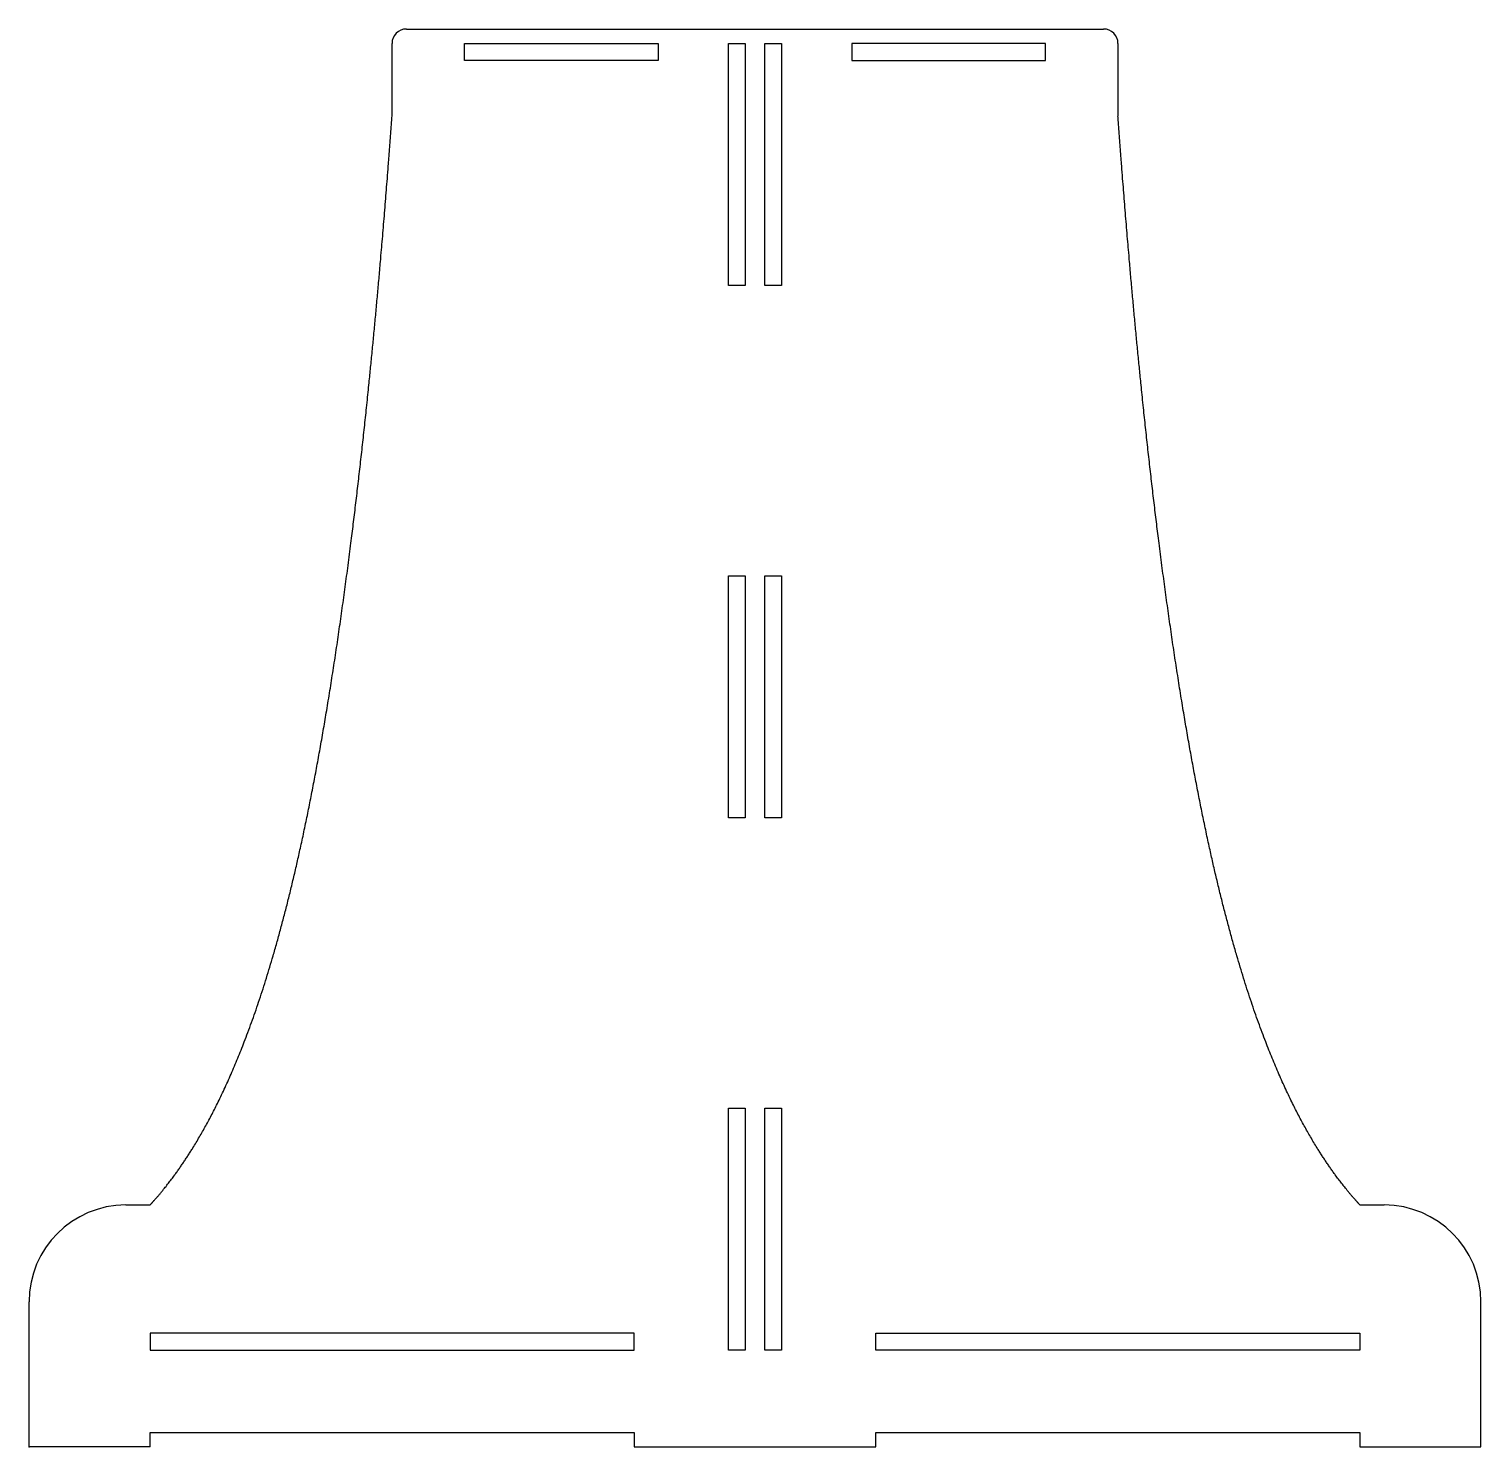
# Model space of a CAD drawing. Header units: centimetres. Extents: x 0 to 30, y 0 to 29.3.
import ezdxf

# ---------------------------------------------------------------- set-up
doc = ezdxf.new("R2010")
doc.units = ezdxf.units.CM
doc.header["$MEASUREMENT"] = 0
doc.layers.add('Yoke_Sketch1', color=7, linetype='Continuous')

# ---------------------------------------------------------------- blocks, each defined once
blk = doc.blocks.new('Yoke')
at = {"layer": 'Yoke_Sketch1'}
for p, q in [((7.8, 29.3), (22.2, 29.3)), ((7.5, 27.5), (7.5, 29)), ((7.5, 27.5), (7.5, 29)), ((9, 29), (13, 29)), ((9, 28.65), (9, 29)), ((9, 29), (13, 29)), ((9, 28.65), (9, 29)), ((13, 29), (13, 28.65)), ((13, 29), (13, 28.65)), ((14.45, 24), (14.45, 29)), ((14.45, 29), (14.8, 29)), ((14.45, 29), (14.8, 29)), ((14.45, 24), (14.45, 29)), ((14.45, 29), (14.8, 29)), ((14.45, 29), (14.8, 29)), ((14.45, 24), (14.45, 29)), ((14.45, 24), (14.45, 29)), ((14.8, 29), (14.8, 24)), ((14.8, 29), (14.8, 24)), ((14.8, 29), (14.8, 24)), ((14.8, 29), (14.8, 24)), ((15.2, 29), (15.55, 29)), ((15.2, 24), (15.2, 29)), ((15.2, 29), (15.55, 29)), ((15.2, 24), (15.2, 29)), ((15.2, 29), (15.55, 29)), ((15.2, 24), (15.2, 29)), ((15.2, 29), (15.55, 29)), ((15.2, 24), (15.2, 29)), ((15.55, 29), (15.55, 24)), ((15.55, 29), (15.55, 24)), ((15.55, 29), (15.55, 24)), ((15.55, 29), (15.55, 24)), ((21, 29), (17, 29)), ((21, 29), (17, 29)), ((17, 29), (17, 28.65)), ((17, 29), (17, 28.65)), ((21, 28.65), (21, 29)), ((21, 28.65), (21, 29)), ((22.5, 29), (22.5, 27.5)), ((22.5, 29), (22.5, 27.5)), ((13, 28.65), (9, 28.65)), ((13, 28.65), (9, 28.65)), ((17, 28.65), (21, 28.65)), ((17, 28.65), (21, 28.65)), ((14.8, 24), (14.45, 24)), ((14.8, 24), (14.45, 24)), ((14.8, 24), (14.45, 24)), ((14.8, 24), (14.45, 24)), ((15.55, 24), (15.2, 24)), ((15.55, 24), (15.2, 24)), ((15.55, 24), (15.2, 24)), ((15.55, 24), (15.2, 24)), ((14.45, 18), (14.8, 18)), ((14.45, 18), (14.8, 18)), ((14.45, 13), (14.45, 18)), ((14.45, 13), (14.45, 18)), ((14.45, 18), (14.8, 18)), ((14.45, 13), (14.45, 18)), ((14.45, 18), (14.8, 18)), ((14.45, 13), (14.45, 18)), ((14.8, 18), (14.8, 13)), ((14.8, 18), (14.8, 13)), ((14.8, 18), (14.8, 13)), ((14.8, 18), (14.8, 13)), ((15.2, 13), (15.2, 18)), ((15.2, 13), (15.2, 18)), ((15.2, 18), (15.55, 18)), ((15.2, 18), (15.55, 18)), ((15.2, 13), (15.2, 18)), ((15.2, 13), (15.2, 18)), ((15.2, 18), (15.55, 18)), ((15.2, 18), (15.55, 18)), ((15.55, 18), (15.55, 13)), ((15.55, 18), (15.55, 13)), ((15.55, 18), (15.55, 13)), ((15.55, 18), (15.55, 13)), ((14.8, 13), (14.45, 13)), ((14.8, 13), (14.45, 13)), ((14.8, 13), (14.45, 13)), ((14.8, 13), (14.45, 13)), ((15.55, 13), (15.2, 13)), ((15.55, 13), (15.2, 13)), ((15.55, 13), (15.2, 13)), ((15.55, 13), (15.2, 13)), ((14.45, 7), (14.8, 7)), ((14.45, 2), (14.45, 7)), ((14.45, 7), (14.8, 7)), ((14.45, 2), (14.45, 7)), ((14.45, 2), (14.45, 7)), ((14.45, 7), (14.8, 7)), ((14.45, 7), (14.8, 7)), ((14.45, 2), (14.45, 7)), ((14.8, 7), (14.8, 2)), ((14.8, 7), (14.8, 2)), ((14.8, 7), (14.8, 2)), ((14.8, 7), (14.8, 2)), ((15.2, 2), (15.2, 7)), ((15.2, 7), (15.55, 7)), ((15.2, 2), (15.2, 7)), ((15.2, 7), (15.55, 7)), ((15.2, 7), (15.55, 7)), ((15.2, 7), (15.55, 7)), ((15.2, 2), (15.2, 7)), ((15.2, 2), (15.2, 7)), ((15.55, 7), (15.55, 2)), ((15.55, 7), (15.55, 2)), ((15.55, 7), (15.55, 2)), ((15.55, 7), (15.55, 2)), ((2, 5), (2.5, 5)), ((2, 5), (2.5, 5)), ((27.5, 5), (28, 5)), ((27.5, 5), (28, 5)), ((0, 0), (0, 3)), ((0, 0), (0, 3)), ((30, 0), (30, 3)), ((30, 0), (30, 3)), ((12.5, 2.35), (2.5, 2.35)), ((2.5, 2.35), (2.5, 2)), ((12.5, 2.35), (2.5, 2.35)), ((2.5, 2.35), (2.5, 2)), ((12.5, 2), (12.5, 2.35)), ((12.5, 2), (12.5, 2.35)), ((17.5, 2), (17.5, 2.35)), ((17.5, 2.35), (27.5, 2.35)), ((17.5, 2), (17.5, 2.35)), ((17.5, 2.35), (27.5, 2.35)), ((27.5, 2.35), (27.5, 2)), ((27.5, 2.35), (27.5, 2)), ((2.5, 2), (12.5, 2)), ((2.5, 2), (12.5, 2)), ((14.8, 2), (14.45, 2)), ((14.8, 2), (14.45, 2)), ((14.8, 2), (14.45, 2)), ((14.8, 2), (14.45, 2)), ((15.55, 2), (15.2, 2)), ((15.55, 2), (15.2, 2)), ((15.55, 2), (15.2, 2)), ((15.55, 2), (15.2, 2)), ((27.5, 2), (17.5, 2)), ((27.5, 2), (17.5, 2)), ((2.5, 0.3), (12.5, 0.3)), ((2.5, 0), (2.5, 0.3)), ((12.5, 0.3), (12.5, 0)), ((17.5, 0), (17.5, 0.3)), ((17.5, 0.3), (27.5, 0.3)), ((27.5, 0.3), (27.5, 0)), ((2.5, 0), (0, 0)), ((12.5, 0), (17.5, 0)), ((27.5, 0), (30, 0))]:
    blk.add_line(p, q, dxfattribs=at)
for centre, radius, start, end in [((7.8, 29), 0.3, 90, 180), ((22.2, 29), 0.3, 0, 90), ((2, 3), 2, 90, 180), ((2, 3), 2, 90, 180), ((28, 3), 2, 0, 90), ((28, 3), 2, 0, 90)]:
    blk.add_arc(centre, radius, start, end, dxfattribs=at)
for points in [[(2.5, 5), (2.661, 5.174), (2.977, 5.548), (3.433, 6.193), (4.004, 7.22), (4.652, 8.8), (5.232, 10.687), (5.745, 12.879), (6.196, 15.351), (6.592, 18.071), (6.94, 21.009), (7.184, 23.516), (7.349, 25.477), (7.451, 26.82), (7.5, 27.5)], [(2.5, 5), (2.661, 5.174), (2.977, 5.548), (3.433, 6.193), (4.004, 7.22), (4.652, 8.8), (5.232, 10.687), (5.745, 12.879), (6.196, 15.351), (6.592, 18.071), (6.94, 21.009), (7.184, 23.516), (7.349, 25.477), (7.451, 26.82), (7.5, 27.5)], [(27.5, 5), (27.339, 5.174), (27.023, 5.548), (26.567, 6.193), (25.996, 7.22), (25.348, 8.8), (24.768, 10.687), (24.255, 12.879), (23.804, 15.351), (23.408, 18.071), (23.06, 21.009), (22.816, 23.516), (22.651, 25.477), (22.549, 26.82), (22.5, 27.5)], [(27.5, 5), (27.339, 5.174), (27.023, 5.548), (26.567, 6.193), (25.996, 7.22), (25.348, 8.8), (24.768, 10.687), (24.255, 12.879), (23.804, 15.351), (23.408, 18.071), (23.06, 21.009), (22.816, 23.516), (22.651, 25.477), (22.549, 26.82), (22.5, 27.5)]]:
    blk.add_open_spline(points, degree=5, dxfattribs=at)
blk.add_point((0, 0), dxfattribs=at)
blk.add_point((0, 0), dxfattribs=at)
blk = doc.blocks.new('Component1')
blk.add_blockref('Yoke', (0, 0))

msp = doc.modelspace()

# ---------------------------------------------------------------- block references
msp.add_blockref('Component1', (0, 0))

doc.saveas('drawing.dxf')
